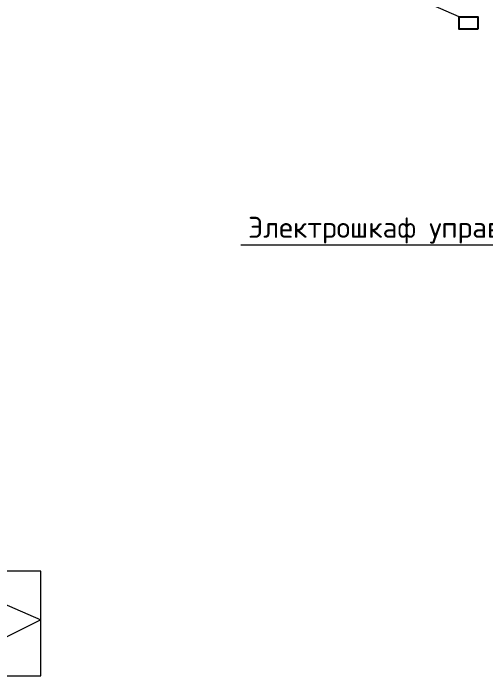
# Model space of a CAD drawing. Header units: millimetres. Extents: x 3050 to 430575, y -569542 to 36130.
# Drawn here: x 293281 to 296451, y -476930 to -472495 of the extents above; entities that cross this region are included whole.
import ezdxf

# ---------------------------------------------------------------- set-up
doc = ezdxf.new("R2010")
doc.units = ezdxf.units.MM
doc.layers.add('PDF _Геометрия', color=7, linetype='Continuous')
doc.layers.add('PDF _Текст', color=7, linetype='Continuous')
doc.layers.add('ТХ', color=5, linetype='Continuous', lineweight=5)
doc.layers.add('Уточнения', color=210, linetype='Continuous', lineweight=20)
doc.styles.add('PDF ISOCPEUR', font='isocpeur.ttf')

# ---------------------------------------------------------------- blocks, each defined once
blk = doc.blocks.new('ТХ1 4 этаж')
at = {"layer": 'ТХ', "lineweight": 0}
blk.add_lwpolyline([(493251, -292910.6), (491751, -292910.6), (491751, -293610.6), (493251, -293610.6), (493251, -292910.6), (492501, -292910.6), (492501, -293610.6), (491751, -293235.6), (492501, -292910.6), (493251, -293235.6), (492501, -293610.6)], dxfattribs=at)
blk = doc.blocks.new('ТХ3 4 этаж')
at = {"layer": 'PDF _Геометрия', "color": 5, "lineweight": 9}
for points in [[(9001.2, -60990.2), (3633.1, -58647), (3104, -58647)], [(13867.1, -61290), (12690.6, -64048.3), (6074.6, -64048.3)]]:
    blk.add_lwpolyline(points, dxfattribs=at)
at = {"layer": 'PDF _Геометрия', "color": 5, "lineweight": 25}
blk.add_lwpolyline([(9251.1, -61155), (9001.2, -61155), (9001.2, -60990.2), (9251.1, -60990.2)], close=True, dxfattribs=at)
at = {"layer": 'PDF _Текст', "color": 5, "lineweight": 30, "insert": (12415.6, -63845.9), "char_height": 281.055, "attachment_point": 6, "style": 'PDF ISOCPEUR'}
blk.add_mtext('Электрошкаф управления лебедкой ', dxfattribs=at)

msp = doc.modelspace()

# ---------------------------------------------------------------- block references
at = {"layer": 'Уточнения', "lineweight": 50}
msp.add_blockref('ТХ1 4 этаж', (-199784.75, -183319.8), dxfattribs=at)

# ---------------------------------------------------------------- next in the draw order: block references
at = {"xscale": 0.5, "yscale": 0.5, "zscale": 0.5}
msp.add_blockref('ТХ3 4 этаж', (291766.25, -442024.29), dxfattribs=at)

doc.saveas('drawing.dxf')
